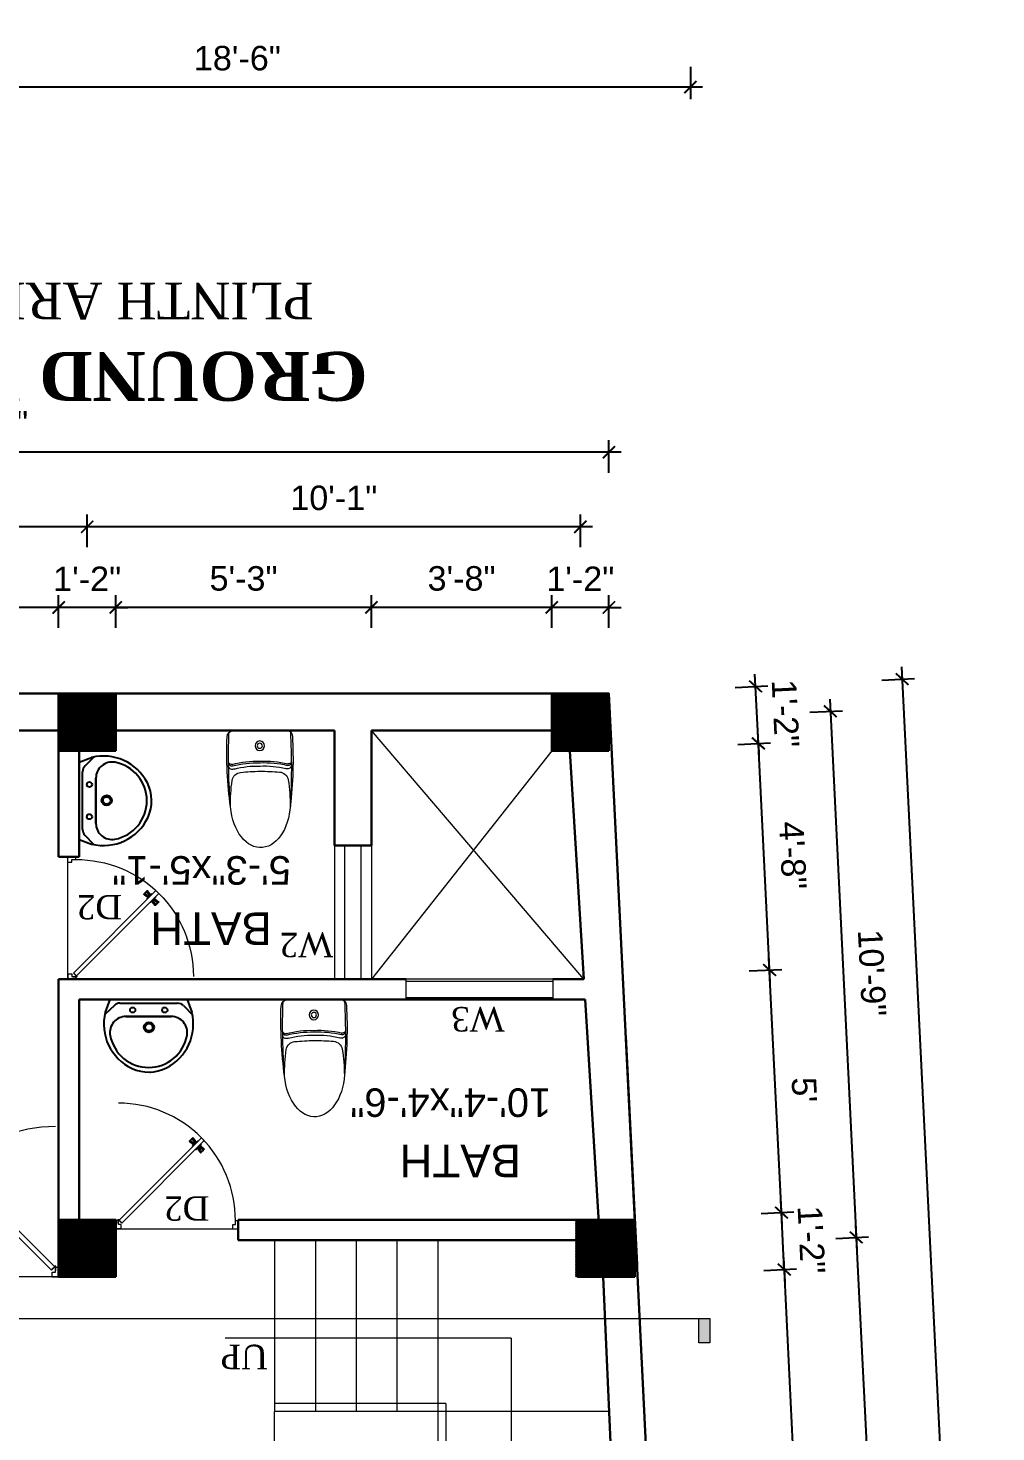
# Model space of a CAD drawing. Header units: inches. Extents: x -4737 to 13205, y 2479 to 13285.
# Drawn here: x -3615.4 to -3378.1, y 10838.5 to 11182.7 of the extents above; entities that cross this region are included whole.
import ezdxf
from ezdxf.enums import TextEntityAlignment as Align

# ---------------------------------------------------------------- set-up
doc = ezdxf.new("R2010")
doc.units = ezdxf.units.IN
doc.header["$MEASUREMENT"] = 0
doc.linetypes.add('HIDDEN2', pattern=[0.1875, 0.125, -0.0625])
for name, color, linetype, lineweight in [('A-FURN', 9, 'Continuous', 5), ('Door', 205, 'Continuous', 13), ('hatch-.09', 8, 'Continuous', 9), ('Label', 7, 'Continuous', 13), ('ns_DIMS', 1, 'Continuous', 0), ('ns_DIMS @ 1', 1, 'Continuous', 0), ('ns_TEXT', 7, 'Continuous', 13), ('PUERTAS', 7, 'Continuous', 9), ('stair', 201, 'Continuous', 13), ('Text', 7, 'Continuous', 13), ('WALL', 12, 'Continuous', 30), ('wall2', 1, 'Continuous', 15), ('windoow', 4, 'Continuous', 5)]:
    doc.layers.add(name, color=color, linetype=linetype, lineweight=lineweight)
doc.layers.add('furniture', color=253, linetype='Continuous')
doc.styles.add('arial 1000', font='arial.ttf')
doc.styles.add('dim', font='arial.ttf', dxfattribs={"height": 7})
doc.styles.get("Standard").update_dxf_attribs({"font": 'arial.ttf'})
doc.styles.add('Tahoma', font='tahoma.ttf')
doc.dimstyles.new("1-8'", dxfattribs={"dimtxt": 6, "dimasz": 3, "dimexe": 3, "dimexo": 6, "dimgap": 4, "dimtad": 1, "dimdec": 0, "dimzin": 0, "dimdsep": 46, "dimlunit": 4, "dimtxsty": 'arial 1000', "dimblk": 'ARCHTICK', "dimcen": 8, "dimdle": 3, "dimclrt": 7, "dimazin": 0, "dimtfac": 1, "dimtdec": 0, "dimtix": 1, "dimtmove": 2, "dimatfit": 3, "dimfxl": 5, "dimfxlon": 1, "dimarcsym": 0})

# ---------------------------------------------------------------- blocks, each defined once
blk = doc.blocks.new('2ft6in')
at = {"layer": 'PUERTAS', "color": 2}
for p, q in [((0.84, 2.1), (21.02, 22.28)), ((21.71, 21.6), (1.47, 1.37)), ((18.33, 21.76), (18.31, 21.77)), ((21.71, 21.6), (21.02, 22.28)), ((21.18, 18.9), (21.2, 18.89)), ((0, 2), (0, 0)), ((0.6, 2), (0, 2)), ((1.33, 0), (0, 0)), ((0.6, 1.26), (0.6, 2.04)), ((0.67, 1.26), (0.6, 1.26)), ((0.67, 1.26), (0.67, 2.01)), ((0.67, 1), (0.67, 1.26)), ((1.33, 1), (0.67, 1)), ((1.31, 1.53), (0.79, 2.06)), ((1.36, 1.58), (0.81, 2.12)), ((1.36, 1.58), (1.31, 1.53)), ((1.47, 1.37), (1.31, 1.53)), ((1.33, 0), (1.33, 1)), ((28.67, 0), (28.67, 1)), ((28.67, 1), (29.33, 1)), ((28.67, 0), (30, 0)), ((29.33, 1), (29.33, 2)), ((29.33, 2), (30, 2)), ((30, 0), (30, 2))]:
    blk.add_line(p, q, dxfattribs=at)
at = {"layer": 'PUERTAS', "color": 8}
for p, q in [((18.81, 20.78), (18.04, 21.4)), ((18.86, 20.83), (18.08, 21.46)), ((18.95, 20.92), (18.2, 21.58)), ((18.44, 21.9), (18.31, 21.77)), ((19.07, 21.03), (18.34, 21.72)), ((18.44, 21.9), (18.56, 22.02)), ((18.58, 22.01), (18.56, 22.02)), ((19.3, 21.26), (18.61, 22)), ((19.42, 21.38), (18.75, 22.14)), ((19.51, 21.48), (18.88, 22.26)), ((18.91, 20.27), (19.19, 20.69)), ((19.55, 21.53), (18.93, 22.3)), ((19.13, 20.8), (19.03, 20.9)), ((19.15, 20.82), (19.05, 20.92)), ((19.09, 20.44), (19.25, 20.76)), ((19.19, 20.87), (19.1, 20.96)), ((19.25, 20.93), (19.16, 21.02)), ((19.28, 20.63), (19.32, 20.83)), ((19.4, 21.08), (19.31, 21.17)), ((19.47, 21.15), (19.38, 21.24)), ((19.43, 20.78), (19.4, 20.9)), ((19.51, 21.19), (19.42, 21.28)), ((19.55, 20.91), (19.43, 20.94)), ((19.53, 21.21), (19.44, 21.3)), ((19.7, 21.06), (19.51, 21.01)), ((19.89, 21.24), (19.58, 21.08)), ((20.07, 21.42), (19.64, 21.15)), ((19.69, 19.49), (20.12, 19.76)), ((19.87, 19.67), (20.18, 19.83)), ((20.06, 19.85), (20.25, 19.9)), ((20.21, 20), (20.33, 19.97)), ((20.21, 19.38), (20.83, 18.61)), ((20.23, 19.7), (20.32, 19.61)), ((20.25, 19.72), (20.34, 19.63)), ((20.25, 19.43), (20.88, 18.65)), ((20.29, 19.76), (20.38, 19.67)), ((20.33, 20.13), (20.36, 20.01)), ((20.34, 19.53), (21, 18.77)), ((20.36, 19.83), (20.45, 19.74)), ((20.48, 20.28), (20.44, 20.08)), ((20.46, 19.64), (21.14, 18.91)), ((20.5, 19.98), (20.6, 19.89)), ((20.67, 20.47), (20.51, 20.15)), ((20.85, 20.64), (20.57, 20.22)), ((20.57, 20.04), (20.66, 19.95)), ((20.61, 20.09), (20.7, 19.99)), ((20.63, 20.11), (20.72, 20.01)), ((20.69, 19.87), (21.42, 19.19)), ((20.81, 19.99), (21.56, 19.33)), ((20.9, 20.08), (21.68, 19.45)), ((20.95, 20.13), (21.72, 19.51)), ((21.32, 19.01), (21.2, 18.89)), ((21.32, 19.01), (21.44, 19.14)), ((21.43, 19.15), (21.44, 19.14)), ((0, 0), (30, 0))]:
    blk.add_line(p, q, dxfattribs=at)
at = {"layer": 'PUERTAS', "color": 1}
for p, q in [((18.06, 21.44), (18.48, 21.86)), ((18.74, 20.79), (18.06, 21.34)), ((18.08, 21.51), (18.45, 21.88)), ((18.11, 21.49), (18.08, 21.51)), ((18.82, 22.25), (18.45, 21.88)), ((18.9, 22.28), (18.48, 21.86)), ((18.84, 22.23), (18.82, 22.25)), ((18.83, 20.8), (19.18, 21.15)), ((18.92, 20.89), (18.93, 20.88)), ((19.54, 21.59), (18.99, 22.27)), ((19.02, 20.88), (19.24, 21.1)), ((19.12, 20.8), (19.03, 20.89)), ((19.1, 20.7), (19.11, 20.69)), ((19.11, 20.79), (19.33, 21.01)), ((19.54, 21.5), (19.18, 21.15)), ((19.45, 21.31), (19.24, 21.1)), ((19.55, 21.22), (19.33, 21.01)), ((19.45, 21.41), (19.45, 21.41)), ((19.54, 21.22), (19.45, 21.31)), ((19.64, 21.23), (19.64, 21.23)), ((19.74, 21.24), (19.73, 21.23)), ((20.12, 21.49), (19.74, 21.24)), ((20.22, 21.48), (20.22, 21.49)), ((20.91, 20.7), (20.66, 20.31)), ((20.91, 20.8), (20.91, 20.79)), ((18.84, 20.21), (19.1, 20.6)), ((18.85, 20.11), (18.84, 20.12)), ((19.1, 20.6), (19.1, 20.6)), ((19.53, 19.43), (19.54, 19.42)), ((19.64, 19.42), (20.02, 19.67)), ((20.02, 19.67), (20.03, 19.68)), ((20.12, 19.68), (20.12, 19.68)), ((20.21, 19.69), (20.43, 19.9)), ((20.22, 19.41), (20.57, 19.76)), ((20.22, 19.69), (20.31, 19.6)), ((20.22, 19.32), (20.76, 18.64)), ((20.31, 19.6), (20.52, 19.81)), ((20.31, 19.5), (20.31, 19.5)), ((20.65, 20.12), (20.43, 19.9)), ((20.74, 20.03), (20.52, 19.81)), ((20.93, 20.11), (20.57, 19.76)), ((20.64, 20.11), (20.73, 20.02)), ((20.66, 20.31), (20.65, 20.31)), ((20.65, 20.21), (20.65, 20.22)), ((20.84, 20.02), (20.83, 20.03)), ((20.86, 18.63), (21.28, 19.05)), ((20.91, 18.68), (20.94, 18.66)), ((20.94, 18.66), (21.31, 19.03)), ((21.02, 20.12), (21.7, 19.57)), ((21.7, 19.47), (21.28, 19.05)), ((21.67, 19.4), (21.31, 19.03)), ((21.65, 19.42), (21.67, 19.4))]:
    blk.add_line(p, q, dxfattribs=at)
at = {"layer": 'PUERTAS', "color": 2}
for radius in [0.129, 0.0627]:
    blk.add_circle((0.68, 2.14), radius, dxfattribs=at)
at = {"layer": 'PUERTAS', "color": 8}
blk.add_arc((0.68, 2.14), 28.65, 359.7285, 90.0333, dxfattribs=at)
at = {"layer": 'PUERTAS', "color": 1}
for centre, start, end in [((18.78, 20.84), 231.0764, 315), ((18.94, 22.23), 38.9236, 135), ((18.97, 20.93), 225, 315), ((19.16, 20.74), 135, 219.7428), ((19.06, 20.65), 315, 39.7428), ((19.4, 21.36), 315, 45), ((19.49, 21.55), 315, 38.9236), ((19.6, 21.18), 50.2572, 135), ((19.68, 21.28), 230.2572, 315), ((20.17, 21.44), 45, 135), ((20.87, 20.75), 315, 45), ((18.89, 20.16), 135, 225), ((19.59, 19.47), 225, 315), ((20.07, 19.63), 50.2572, 135), ((20.16, 19.73), 230.2572, 315), ((20.27, 19.36), 135, 218.9236), ((20.35, 19.55), 135, 225), ((20.7, 20.26), 135, 219.7428), ((20.6, 20.17), 315, 39.7428), ((20.78, 19.98), 45, 135), ((20.82, 18.68), 218.9236, 315), ((20.98, 20.07), 51.0764, 135), ((21.65, 19.52), 315, 51.0764)]:
    blk.add_arc(centre, 0.0667, start, end, dxfattribs=at)
blk = doc.blocks.new('*U33')
at = {"color": 3, "xscale": -1}
blk.add_blockref('2ft6in', (42, 0), dxfattribs=at)
blk = doc.blocks.new('3ft')
at = {"layer": 'PUERTAS', "color": 2}
for p, q in [((1.01, 2.52), (25.23, 26.74)), ((26.05, 25.92), (1.77, 1.64)), ((21.99, 26.11), (21.98, 26.13)), ((26.05, 25.92), (25.23, 26.74)), ((25.42, 22.68), (25.43, 22.67)), ((0, 2.4), (0, 0)), ((0.72, 2.4), (0, 2.4)), ((1.6, 0), (0, 0)), ((0.72, 1.52), (0.72, 2.44)), ((0.8, 1.52), (0.72, 1.52)), ((0.8, 1.52), (0.8, 2.41)), ((0.8, 1.2), (0.8, 1.52)), ((1.6, 1.2), (0.8, 1.2)), ((1.57, 1.84), (0.94, 2.47)), ((1.63, 1.89), (0.97, 2.55)), ((1.63, 1.89), (1.57, 1.84)), ((1.77, 1.64), (1.57, 1.84)), ((1.6, 0), (1.6, 1.2)), ((34.4, 0), (34.4, 1.2)), ((34.4, 1.2), (35.2, 1.2)), ((34.4, 0), (36, 0)), ((35.2, 1.2), (35.2, 2.4)), ((35.2, 2.4), (36, 2.4)), ((36, 0), (36, 2.4))]:
    blk.add_line(p, q, dxfattribs=at)
at = {"layer": 'PUERTAS', "color": 8}
for p, q in [((22.57, 24.94), (21.65, 25.68)), ((22.63, 24.99), (21.69, 25.75)), ((22.74, 25.1), (21.84, 25.9)), ((22.13, 26.28), (21.98, 26.13)), ((22.88, 25.24), (22.01, 26.06)), ((22.13, 26.28), (22.27, 26.42)), ((22.29, 26.41), (22.27, 26.42)), ((23.16, 25.52), (22.34, 26.39)), ((23.3, 25.66), (22.5, 26.56)), ((23.41, 25.77), (22.65, 26.71)), ((22.69, 24.32), (23.02, 24.83)), ((23.46, 25.83), (22.72, 26.75)), ((22.95, 24.96), (22.84, 25.07)), ((22.98, 24.99), (22.86, 25.1)), ((23.03, 25.04), (22.91, 25.15)), ((22.91, 24.53), (23.1, 24.91)), ((23.11, 25.12), (22.99, 25.23)), ((23.13, 24.76), (23.18, 24.99)), ((23.28, 25.3), (23.17, 25.41)), ((23.36, 25.37), (23.25, 25.49)), ((23.31, 24.94), (23.28, 25.08)), ((23.41, 25.43), (23.3, 25.54)), ((23.46, 25.09), (23.32, 25.13)), ((23.44, 25.45), (23.33, 25.56)), ((23.64, 25.27), (23.41, 25.22)), ((23.87, 25.49), (23.49, 25.3)), ((24.08, 25.71), (23.57, 25.38)), ((24.4, 24.15), (24.43, 24.01)), ((24.58, 24.33), (24.52, 24.1)), ((24.8, 24.56), (24.61, 24.18)), ((25.02, 24.77), (24.68, 24.26)), ((24.73, 24.1), (24.85, 23.99)), ((24.76, 24.13), (24.87, 24.02)), ((25.08, 24.1), (26.02, 23.34)), ((25.14, 24.15), (26.06, 23.41)), ((23.63, 23.38), (24.14, 23.72)), ((23.84, 23.6), (24.22, 23.79)), ((24.07, 23.82), (24.3, 23.88)), ((24.25, 24), (24.39, 23.97)), ((24.25, 23.26), (24.99, 22.34)), ((24.27, 23.64), (24.38, 23.53)), ((24.3, 23.67), (24.41, 23.56)), ((24.3, 23.32), (25.06, 22.38)), ((24.35, 23.72), (24.46, 23.61)), ((24.41, 23.43), (25.2, 22.53)), ((24.43, 23.8), (24.54, 23.69)), ((24.55, 23.57), (25.37, 22.7)), ((24.6, 23.97), (24.72, 23.86)), ((24.68, 24.05), (24.79, 23.94)), ((24.83, 23.85), (25.7, 23.03)), ((24.97, 23.99), (25.87, 23.2)), ((25.58, 22.82), (25.43, 22.67)), ((25.58, 22.82), (25.73, 22.97)), ((25.72, 22.98), (25.73, 22.97)), ((0, 0), (36, 0))]:
    blk.add_line(p, q, dxfattribs=at)
at = {"layer": 'PUERTAS', "color": 1}
for p, q in [((21.67, 25.73), (22.17, 26.23)), ((22.49, 24.95), (21.67, 25.61)), ((21.7, 25.82), (22.14, 26.26)), ((21.73, 25.79), (21.7, 25.82)), ((22.58, 26.7), (22.14, 26.26)), ((22.67, 26.73), (22.17, 26.23)), ((22.61, 26.67), (22.58, 26.7)), ((22.6, 24.96), (23.02, 25.38)), ((22.61, 24.25), (22.92, 24.72)), ((22.62, 24.13), (22.61, 24.14)), ((22.7, 25.07), (22.71, 25.06)), ((23.45, 25.91), (22.79, 26.73)), ((22.82, 25.06), (23.08, 25.32)), ((22.94, 24.95), (22.83, 25.07)), ((22.92, 24.72), (22.92, 24.72)), ((22.93, 24.94), (23.19, 25.21)), ((22.93, 24.84), (22.93, 24.83)), ((23.44, 25.81), (23.02, 25.38)), ((23.34, 25.58), (23.08, 25.32)), ((23.46, 25.47), (23.19, 25.21)), ((23.33, 25.7), (23.34, 25.69)), ((23.45, 25.46), (23.33, 25.57)), ((23.57, 25.47), (23.57, 25.47)), ((24.15, 25.79), (23.68, 25.48)), ((23.68, 25.48), (23.68, 25.48)), ((24.27, 25.78), (24.26, 25.79)), ((24.78, 24.15), (24.51, 23.89)), ((25.11, 24.14), (24.69, 23.71)), ((24.77, 24.14), (24.88, 24.03)), ((24.79, 24.38), (24.78, 24.37)), ((24.78, 24.26), (24.78, 24.26)), ((25.1, 24.84), (24.79, 24.38)), ((25.09, 24.96), (25.1, 24.95)), ((25.22, 24.14), (26.03, 23.48)), ((23.44, 23.31), (23.45, 23.3)), ((23.56, 23.3), (24.03, 23.61)), ((24.03, 23.61), (24.03, 23.62)), ((24.14, 23.62), (24.14, 23.62)), ((24.25, 23.62), (24.51, 23.89)), ((24.26, 23.29), (24.69, 23.71)), ((24.26, 23.63), (24.37, 23.52)), ((24.26, 23.18), (24.92, 22.37)), ((24.37, 23.52), (24.63, 23.77)), ((24.37, 23.4), (24.37, 23.4)), ((24.89, 24.03), (24.63, 23.77)), ((25, 24.03), (25, 24.03)), ((25.04, 22.36), (25.54, 22.86)), ((25.1, 22.42), (25.13, 22.39)), ((25.13, 22.39), (25.57, 22.83)), ((26.04, 23.37), (25.54, 22.86)), ((26.01, 23.27), (25.57, 22.83)), ((25.98, 23.3), (26.01, 23.27))]:
    blk.add_line(p, q, dxfattribs=at)
at = {"layer": 'PUERTAS', "color": 2}
for radius in [0.155, 0.0752]:
    blk.add_circle((0.82, 2.56), radius, dxfattribs=at)
at = {"layer": 'PUERTAS', "color": 8}
blk.add_arc((0.82, 2.56), 34.38, 359.7285, 90.0333, dxfattribs=at)
at = {"layer": 'PUERTAS', "color": 1}
for centre, start, end in [((22.54, 25.01), 231.0764, 315), ((22.67, 24.2), 135, 225), ((22.73, 26.68), 38.9236, 135), ((22.77, 25.12), 225, 315), ((22.99, 24.89), 135, 219.7428), ((22.87, 24.78), 315, 39.7428), ((23.28, 25.63), 315, 45), ((23.39, 25.86), 315, 38.9236), ((23.51, 25.41), 50.2572, 135), ((23.62, 25.53), 230.2572, 315), ((24.2, 25.73), 45, 135), ((24.84, 24.31), 135, 219.7428), ((24.72, 24.21), 315, 39.7428), ((25.04, 24.89), 315, 45), ((25.17, 24.08), 51.0764, 135), ((23.51, 23.36), 225, 315), ((24.09, 23.56), 50.2572, 135), ((24.2, 23.68), 230.2572, 315), ((24.32, 23.23), 135, 218.9236), ((24.42, 23.46), 135, 225), ((24.94, 23.98), 45, 135), ((24.98, 22.42), 218.9236, 315), ((25.98, 23.42), 315, 51.0764)]:
    blk.add_arc(centre, 0.08, start, end, dxfattribs=at)
blk = doc.blocks.new('*U36')
at = {"color": 3}
blk.add_blockref('3ft', (0, 0), dxfattribs=at)
blk = doc.blocks.new('A$C2BC6131C')
at = {"layer": 'A-FURN', "color": 8}
for p in [(0, 163.5), (0, -163.5)]:
    blk.add_line(p, (0, 0), dxfattribs=at)
for radius in [29.6, 16.1]:
    blk.add_circle((95.9, 0), radius, dxfattribs=at)
for centre, radius, start, end in [((40, 163.5), 40, 92.59988, 180), ((197, -4116.4), 4311.6, 86.30057, 92.47118), ((155.1, -2371.3), 2577.4, 82.86641, 92.59988), ((201.9, 176.4), 18.8, 342.35932, 95.93155), ((192.7, 178.4), 18.2, 343.38126, 66.47238), ((217.8, 172), 24.1, 332.20328, 71.94045), ((468.5, -913.5), 1099.7, 89.65189, 98.29697), ((793.4, 23.7), 602, 165.61847, 182.25332), ((793.4, 23.7), 592, 165.61847, 182.25332), ((773.9, 23.7), 552, 165.61847, 182.45753), ((1633.1, -8.2), 1378.2, 174.60795, 179.65911), ((320.7, 115.7), 60, 100.47011, 174.60795), ((1633.1, 8.2), 1378.2, 180.34089, 185.39205), ((793.4, -23.7), 602, 177.74668, 194.38153), ((793.4, -23.7), 592, 177.74668, 194.38153), ((773.9, -23.7), 552, 177.54247, 194.38153), ((40, -163.5), 40, 180, 267.40012), ((201.9, -176.4), 18.8, 264.06845, 17.64068), ((192.7, -178.4), 18.2, 293.52762, 16.61874), ((217.8, -172), 24.1, 288.05955, 27.79672), ((320.7, -115.7), 60, 185.39205, 259.52989), ((468.5, 913.5), 1099.7, 261.70303, 270.34811), ((197, 4116.4), 4311.6, 267.52882, 273.69943), ((155.1, 2371.3), 2577.4, 267.40012, 277.13359)]:
    blk.add_arc(centre, radius, start, end, dxfattribs=at)
blk.add_ellipse((440.7, 0), major_axis=(-289.3, 0), ratio=0.648116, start_param=1.570796, end_param=4.592942, dxfattribs=at)
blk = doc.blocks.new('A$C2C8E2855')
at = {"color": 3}
for p, q in [((76.7, -153.7), (18.7, -208.2)), ((49.5, -117.7), (20, -196.2)), ((530.2, -117.7), (49.5, -117.7)), ((52.4, -117.7), (529.2, -117.7)), ((110.9, -140.2), (470.9, -140.2)), ((506.5, -155.1), (563.4, -212.8)), ((530.2, -117.7), (559.7, -196.2)), ((149.1, -222.9), (431, -222.9)), ((431, -222.9), (149.1, -222.9))]:
    blk.add_line(p, q, dxfattribs=at)
for centre, radius in [((190.8, -182.7), 16.3), ((390.8, -182.7), 16.3), ((292.2, -290.1), 31.6), ((292.2, -290.1), 23)]:
    blk.add_circle(centre, radius, dxfattribs=at)
for centre, radius, start, end in [((110.9, -190.2), 50, 90, 133.18096), ((470.9, -190.2), 50, 44.56072, 90), ((318.3, -269.6), 307.1, 166.17513, 244.72963), ((149.1, -322.9), 100, 90, 190.56023), ((261.4, -269.6), 307.1, 297.06391, 13.82487), ((431, -322.9), 100, 349.43977, 90), ((290.1, -296.6), 243.4, 190.56023, 349.43977), ((289.7, -319.1), 250.2, 245.80711, 296.46282), ((318.3, -269.6), 307.1, 266.58899, 266.59358)]:
    blk.add_arc(centre, radius, start, end, dxfattribs=at)
at = {"color": 3, "width": 0.8, "flags": 9}
for tag in ['XSIZE', 'YSIZE']:
    blk.add_attdef(tag, (289.9, -117.7), '', height=0.5, dxfattribs=at)
blk = doc.blocks.new('*U32')
at = {"color": 3}
blk.add_blockref('2ft6in', (0, 0), dxfattribs=at)
blk = doc.blocks.new('_ArchTick')
at = {"color": 0, "const_width": 0.15}
blk.add_lwpolyline([(-0.5, -0.5), (0.5, 0.5)], dxfattribs=at)
blk = doc.blocks.new('*D1126')
at = {"layer": 'Defpoints', "color": 0, "transparency": 16777216}
for p in [(-3487.02, 11040.63), (-3487.02, 11019.49), (-3473.02, 11019.49)]:
    blk.add_point(p, dxfattribs=at)
at = {"layer": 'ns_DIMS', "color": 0, "lineweight": -2, "transparency": 16777216}
for p, q in [((-3487.02, 11035.63), (-3487.02, 11043.63)), ((-3473.02, 11035.63), (-3473.02, 11043.63)), ((-3487.02, 11040.63), (-3490.02, 11040.63)), ((-3473.02, 11040.63), (-3487.02, 11040.63)), ((-3473.02, 11040.63), (-3470.02, 11040.63))]:
    blk.add_line(p, q, dxfattribs=at)
at = {"layer": 'ns_DIMS', "color": 0, "lineweight": -2, "transparency": 16777216, "xscale": 3, "yscale": 3, "zscale": 3}
blk.add_blockref('_ArchTick', (-3487.02, 11040.63), dxfattribs=at)
at = {"layer": 'ns_DIMS', "color": 0, "lineweight": -2, "transparency": 16777216, "xscale": 3, "yscale": 3, "zscale": 3, "rotation": 180}
blk.add_blockref('_ArchTick', (-3473.02, 11040.63), dxfattribs=at)
at = {"layer": 'ns_DIMS', "color": 7, "transparency": 16777216, "insert": (-3480.02, 11047.64), "char_height": 6, "attachment_point": 5, "style": 'arial 1000'}
blk.add_mtext('1\'-2"', dxfattribs=at)
blk = doc.blocks.new('*D1127')
at = {"layer": 'Defpoints', "color": 0, "transparency": 16777216}
for p in [(-3531.26, 11040.63), (-3531.26, 11019.49), (-3487.02, 11019.49)]:
    blk.add_point(p, dxfattribs=at)
at = {"layer": 'ns_DIMS', "color": 0, "lineweight": -2, "transparency": 16777216}
for p, q in [((-3531.26, 11035.63), (-3531.26, 11043.63)), ((-3487.02, 11035.63), (-3487.02, 11043.63)), ((-3484.02, 11040.63), (-3534.26, 11040.63))]:
    blk.add_line(p, q, dxfattribs=at)
at = {"layer": 'ns_DIMS', "color": 0, "lineweight": -2, "transparency": 16777216, "xscale": 3, "yscale": 3, "zscale": 3, "rotation": 180}
blk.add_blockref('_ArchTick', (-3531.26, 11040.63), dxfattribs=at)
at = {"layer": 'ns_DIMS', "color": 0, "lineweight": -2, "transparency": 16777216, "xscale": 3, "yscale": 3, "zscale": 3}
blk.add_blockref('_ArchTick', (-3487.02, 11040.63), dxfattribs=at)
at = {"layer": 'ns_DIMS', "color": 7, "transparency": 16777216, "insert": (-3509.14, 11047.7), "char_height": 6, "attachment_point": 5, "style": 'arial 1000'}
blk.add_mtext('3\'-8"', dxfattribs=at)
blk = doc.blocks.new('*D1128')
at = {"layer": 'Defpoints', "color": 0, "transparency": 16777216}
for p in [(-3593.93, 11040.63), (-3593.93, 11019.49), (-3531.26, 11019.49)]:
    blk.add_point(p, dxfattribs=at)
at = {"layer": 'ns_DIMS', "color": 0, "lineweight": -2, "transparency": 16777216}
for p, q in [((-3593.93, 11035.63), (-3593.93, 11043.63)), ((-3531.26, 11035.63), (-3531.26, 11043.63)), ((-3528.26, 11040.63), (-3596.93, 11040.63))]:
    blk.add_line(p, q, dxfattribs=at)
at = {"layer": 'ns_DIMS', "color": 0, "lineweight": -2, "transparency": 16777216, "xscale": 3, "yscale": 3, "zscale": 3, "rotation": 180}
blk.add_blockref('_ArchTick', (-3593.93, 11040.63), dxfattribs=at)
at = {"layer": 'ns_DIMS', "color": 0, "lineweight": -2, "transparency": 16777216, "xscale": 3, "yscale": 3, "zscale": 3}
blk.add_blockref('_ArchTick', (-3531.26, 11040.63), dxfattribs=at)
at = {"layer": 'ns_DIMS', "color": 7, "transparency": 16777216, "insert": (-3562.59, 11047.7), "char_height": 6, "attachment_point": 5, "style": 'arial 1000'}
blk.add_mtext('5\'-3"', dxfattribs=at)
blk = doc.blocks.new('*D1036')
at = {"layer": 'Defpoints', "color": 0, "transparency": 16777216}
for p in [(-3607.93, 11040.63), (-3607.93, 11019.49), (-3593.93, 11019.49)]:
    blk.add_point(p, dxfattribs=at)
at = {"layer": 'ns_DIMS', "color": 0, "lineweight": -2, "transparency": 16777216}
for p, q in [((-3607.93, 11035.63), (-3607.93, 11043.63)), ((-3593.93, 11035.63), (-3593.93, 11043.63)), ((-3607.93, 11040.63), (-3610.93, 11040.63)), ((-3593.93, 11040.63), (-3607.93, 11040.63)), ((-3593.93, 11040.63), (-3590.93, 11040.63))]:
    blk.add_line(p, q, dxfattribs=at)
at = {"layer": 'ns_DIMS', "color": 0, "lineweight": -2, "transparency": 16777216, "xscale": 3, "yscale": 3, "zscale": 3}
blk.add_blockref('_ArchTick', (-3607.93, 11040.63), dxfattribs=at)
at = {"layer": 'ns_DIMS', "color": 0, "lineweight": -2, "transparency": 16777216, "xscale": 3, "yscale": 3, "zscale": 3, "rotation": 180}
blk.add_blockref('_ArchTick', (-3593.93, 11040.63), dxfattribs=at)
at = {"layer": 'ns_DIMS', "color": 7, "transparency": 16777216, "insert": (-3600.93, 11047.64), "char_height": 6, "attachment_point": 5, "style": 'arial 1000'}
blk.add_mtext('1\'-2"', dxfattribs=at)
blk = doc.blocks.new('*D1129')
at = {"layer": 'Defpoints', "color": 0, "transparency": 16777216}
for p in [(-3769.78, 11040.63), (-3769.78, 11019.49), (-3607.93, 11019.49)]:
    blk.add_point(p, dxfattribs=at)
at = {"layer": 'ns_DIMS', "color": 0, "lineweight": -2, "transparency": 16777216}
for p, q in [((-3769.78, 11035.63), (-3769.78, 11043.63)), ((-3607.93, 11035.63), (-3607.93, 11043.63)), ((-3604.93, 11040.63), (-3772.78, 11040.63))]:
    blk.add_line(p, q, dxfattribs=at)
at = {"layer": 'ns_DIMS', "color": 0, "lineweight": -2, "transparency": 16777216, "xscale": 3, "yscale": 3, "zscale": 3, "rotation": 180}
blk.add_blockref('_ArchTick', (-3769.78, 11040.63), dxfattribs=at)
at = {"layer": 'ns_DIMS', "color": 0, "lineweight": -2, "transparency": 16777216, "xscale": 3, "yscale": 3, "zscale": 3}
blk.add_blockref('_ArchTick', (-3607.93, 11040.63), dxfattribs=at)
at = {"layer": 'ns_DIMS', "color": 7, "transparency": 16777216, "insert": (-3688.85, 11047.7), "char_height": 6, "attachment_point": 5, "style": 'arial 1000'}
blk.add_mtext('13\'-6"', dxfattribs=at)
blk = doc.blocks.new('*D1131')
at = {"layer": 'Defpoints', "color": 0, "transparency": 16777216}
for p in [(-3600.93, 11060.39), (-3600.93, 11019.49), (-3480.02, 11019.49)]:
    blk.add_point(p, dxfattribs=at)
at = {"layer": 'ns_DIMS', "color": 0, "lineweight": -2, "transparency": 16777216}
for p, q in [((-3600.93, 11055.39), (-3600.93, 11063.39)), ((-3480.02, 11055.39), (-3480.02, 11063.39)), ((-3477.02, 11060.39), (-3603.93, 11060.39))]:
    blk.add_line(p, q, dxfattribs=at)
at = {"layer": 'ns_DIMS', "color": 0, "lineweight": -2, "transparency": 16777216, "xscale": 3, "yscale": 3, "zscale": 3, "rotation": 180}
blk.add_blockref('_ArchTick', (-3600.93, 11060.39), dxfattribs=at)
at = {"layer": 'ns_DIMS', "color": 0, "lineweight": -2, "transparency": 16777216, "xscale": 3, "yscale": 3, "zscale": 3}
blk.add_blockref('_ArchTick', (-3480.02, 11060.39), dxfattribs=at)
at = {"layer": 'ns_DIMS', "color": 7, "transparency": 16777216, "insert": (-3540.47, 11067.45), "char_height": 6, "attachment_point": 5, "style": 'arial 1000'}
blk.add_mtext('10\'-1"', dxfattribs=at)
blk = doc.blocks.new('*D1132')
at = {"layer": 'Defpoints', "color": 0, "transparency": 16777216}
for p in [(-3778.47, 11060.39), (-3778.47, 11019.49), (-3600.93, 11019.49)]:
    blk.add_point(p, dxfattribs=at)
at = {"layer": 'ns_DIMS', "color": 0, "lineweight": -2, "transparency": 16777216}
for p, q in [((-3778.47, 11055.39), (-3778.47, 11063.39)), ((-3600.93, 11055.39), (-3600.93, 11063.39)), ((-3597.93, 11060.39), (-3781.47, 11060.39))]:
    blk.add_line(p, q, dxfattribs=at)
at = {"layer": 'ns_DIMS', "color": 0, "lineweight": -2, "transparency": 16777216, "xscale": 3, "yscale": 3, "zscale": 3, "rotation": 180}
blk.add_blockref('_ArchTick', (-3778.47, 11060.39), dxfattribs=at)
at = {"layer": 'ns_DIMS', "color": 0, "lineweight": -2, "transparency": 16777216, "xscale": 3, "yscale": 3, "zscale": 3}
blk.add_blockref('_ArchTick', (-3600.93, 11060.39), dxfattribs=at)
at = {"layer": 'ns_DIMS', "color": 7, "transparency": 16777216, "insert": (-3689.7, 11067.45), "char_height": 6, "attachment_point": 5, "style": 'arial 1000'}
blk.add_mtext('14\'-10"', dxfattribs=at)
blk = doc.blocks.new('*D1037')
at = {"layer": 'Defpoints', "color": 0, "transparency": 16777216}
for p in [(-3783.78, 11078.65), (-3783.78, 11019.49), (-3473.02, 11019.49)]:
    blk.add_point(p, dxfattribs=at)
at = {"layer": 'ns_DIMS', "color": 0, "lineweight": -2, "transparency": 16777216}
for p, q in [((-3470.02, 11078.65), (-3786.78, 11078.65)), ((-3783.78, 11073.65), (-3783.78, 11081.65)), ((-3473.02, 11073.65), (-3473.02, 11081.65))]:
    blk.add_line(p, q, dxfattribs=at)
at = {"layer": 'ns_DIMS', "color": 0, "lineweight": -2, "transparency": 16777216, "xscale": 3, "yscale": 3, "zscale": 3, "rotation": 180}
blk.add_blockref('_ArchTick', (-3783.78, 11078.65), dxfattribs=at)
at = {"layer": 'ns_DIMS', "color": 0, "lineweight": -2, "transparency": 16777216, "xscale": 3, "yscale": 3, "zscale": 3}
blk.add_blockref('_ArchTick', (-3473.02, 11078.65), dxfattribs=at)
at = {"layer": 'ns_DIMS', "color": 7, "transparency": 16777216, "insert": (-3628.4, 11085.71), "char_height": 6, "attachment_point": 5, "style": 'arial 1000'}
blk.add_mtext('25\'-11"', dxfattribs=at)
blk = doc.blocks.new('*D1043')
at = {"layer": 'Defpoints', "color": 0, "transparency": 16777216}
for p in [(-3453.04, 11225.33), (-3675.18, 11222.19), (-3675.18, 11168.19)]:
    blk.add_point(p, dxfattribs=at)
at = {"layer": 'ns_DIMS', "color": 0, "lineweight": -2, "transparency": 16777216}
for p, q in [((-3675.18, 11173.19), (-3675.18, 11165.19)), ((-3453.04, 11173.19), (-3453.04, 11165.19)), ((-3450.04, 11168.19), (-3678.18, 11168.19))]:
    blk.add_line(p, q, dxfattribs=at)
at = {"layer": 'ns_DIMS', "color": 0, "lineweight": -2, "transparency": 16777216, "xscale": 3, "yscale": 3, "zscale": 3, "rotation": 180}
blk.add_blockref('_ArchTick', (-3675.18, 11168.19), dxfattribs=at)
at = {"layer": 'ns_DIMS', "color": 0, "lineweight": -2, "transparency": 16777216, "xscale": 3, "yscale": 3, "zscale": 3}
blk.add_blockref('_ArchTick', (-3453.04, 11168.19), dxfattribs=at)
at = {"layer": 'ns_DIMS', "color": 7, "transparency": 16777216, "insert": (-3564.11, 11175.25), "char_height": 6, "attachment_point": 5, "style": 'arial 1000'}
blk.add_mtext('18\'-6"', dxfattribs=at)
blk = doc.blocks.new('*U53')
h = blk.add_hatch(color=256)
edge = h.paths.add_edge_path()
edge.add_line((-0.3125, 0), (-0.4419, 0))
edge.add_line((-0.4419, 0), (0, 0.4419))
edge.add_line((0, 0.4419), (0.4419, 0))
edge.add_line((0.4419, 0), (0.3125, 0))
edge.add_arc((0, 0), 0.3125, 360, 540)
blk.add_hatch(color=256).paths.add_polyline_path([(-7.7473, 0.125), (-7.6914, 0.125), (-7.6914, 0), (-7.7473, 0)])
at = {"linetype": 'HIDDEN2', "ltscale": 100}
blk.add_line((-0.3125, 0), (-7.7473, 0), dxfattribs=at)
blk.add_line((-0.3125, 0), (0.3125, 0))
blk.add_lwpolyline([(-0.3125, 0), (-0.4419, 0), (0, 0.4419), (0.4419, 0), (0.3125, 0, 1)], format="xyb", close=True)
blk.add_lwpolyline([(-7.7473, 0.125), (-7.6914, 0.125), (-7.6914, 0), (-7.7473, 0)], close=True)
blk.add_circle((0, 0), 0.3125)
at = {"style": 'Tahoma', "flags": 8}
blk.add_attdef('VIEWNUMBER', text='', height=0.125, dxfattribs=at).set_placement((0, 0), align=Align.BOTTOM_CENTER)
blk.add_attdef('SHEETNUMBER', text='', height=0.125, dxfattribs=at).set_placement((0, -0.0625), align=Align.TOP_CENTER)
blk = doc.blocks.new('*D1157')
at = {"layer": 'Defpoints', "color": 0, "transparency": 16777216}
for p in [(-3466.66, 10876.49), (-3430.02, 10878.3), (-3460.26, 10760.49)]:
    blk.add_point(p, dxfattribs=at)
at = {"layer": 'ns_DIMS', "color": 0, "lineweight": -2, "transparency": 16777216}
for p, q in [((-3424.15, 10759.27), (-3430.17, 10881.29)), ((-3435.01, 10878.05), (-3427.02, 10878.45)), ((-3429.3, 10762.02), (-3421.31, 10762.41))]:
    blk.add_line(p, q, dxfattribs=at)
at = {"layer": 'ns_DIMS', "color": 0, "lineweight": -2, "transparency": 16777216, "xscale": 3, "yscale": 3, "zscale": 3}
for p, rotation in [((-3430.02, 10878.3), 92.82029601864667), ((-3424.3, 10762.26), 272.8202960186467)]:
    blk.add_blockref('_ArchTick', p, dxfattribs=dict(at, rotation=rotation))
at = {"layer": 'ns_DIMS', "color": 7, "transparency": 16777216, "insert": (-3420.11, 10820.63), "char_height": 6, "attachment_point": 5, "rotation": 272.8203, "style": 'arial 1000'}
blk.add_mtext('9\'-8"', dxfattribs=at)
blk = doc.blocks.new('*D1158')
at = {"layer": 'Defpoints', "color": 0, "transparency": 16777216}
for p in [(-3466.66, 10890.49), (-3430.71, 10892.26), (-3466.66, 10876.49)]:
    blk.add_point(p, dxfattribs=at)
at = {"layer": 'ns_DIMS', "color": 0, "lineweight": -2, "transparency": 16777216}
for p, q in [((-3430.71, 10892.26), (-3430.85, 10895.26)), ((-3435.7, 10892.02), (-3427.71, 10892.41)), ((-3430.02, 10878.3), (-3430.71, 10892.26)), ((-3435.01, 10878.05), (-3427.02, 10878.45)), ((-3430.02, 10878.3), (-3429.87, 10875.3))]:
    blk.add_line(p, q, dxfattribs=at)
at = {"layer": 'ns_DIMS', "color": 0, "lineweight": -2, "transparency": 16777216, "xscale": 3, "yscale": 3, "zscale": 3}
for p, rotation in [((-3430.71, 10892.26), 272.8202960186467), ((-3430.02, 10878.3), 92.82029601864667)]:
    blk.add_blockref('_ArchTick', p, dxfattribs=dict(at, rotation=rotation))
at = {"layer": 'ns_DIMS', "color": 7, "transparency": 16777216, "insert": (-3423.36, 10885.63), "char_height": 6, "attachment_point": 5, "rotation": 272.8203, "style": 'arial 1000'}
blk.add_mtext('1\'-2"', dxfattribs=at)
blk = doc.blocks.new('*D1159')
at = {"layer": 'Defpoints', "color": 0, "transparency": 16777216}
for p in [(-3433.64, 10951.74), (-3479.17, 10949.5), (-3466.66, 10890.49)]:
    blk.add_point(p, dxfattribs=at)
at = {"layer": 'ns_DIMS', "color": 0, "lineweight": -2, "transparency": 16777216}
for p, q in [((-3438.63, 10951.5), (-3430.64, 10951.89)), ((-3430.56, 10889.27), (-3433.78, 10954.74)), ((-3435.7, 10892.02), (-3427.71, 10892.41))]:
    blk.add_line(p, q, dxfattribs=at)
at = {"layer": 'ns_DIMS', "color": 0, "lineweight": -2, "transparency": 16777216, "xscale": 3, "yscale": 3, "zscale": 3}
for p, rotation in [((-3433.64, 10951.74), 92.82029601864667), ((-3430.71, 10892.26), 272.8202960186467)]:
    blk.add_blockref('_ArchTick', p, dxfattribs=dict(at, rotation=rotation))
at = {"layer": 'ns_DIMS', "color": 7, "transparency": 16777216, "insert": (-3425.13, 10922.35), "char_height": 6, "attachment_point": 5, "rotation": 272.8203, "style": 'arial 1000'}
blk.add_mtext("5'", dxfattribs=at)
blk = doc.blocks.new('*D1160')
at = {"layer": 'Defpoints', "color": 0, "transparency": 16777216}
for p in [(-3437.06, 11021.26), (-3473.02, 11019.49), (-3473.02, 11005.49)]:
    blk.add_point(p, dxfattribs=at)
at = {"layer": 'ns_DIMS', "color": 0, "lineweight": -2, "transparency": 16777216}
for p, q in [((-3437.06, 11021.26), (-3437.21, 11024.26)), ((-3442.06, 11021.02), (-3434.07, 11021.41)), ((-3436.37, 11007.3), (-3437.06, 11021.26)), ((-3441.37, 11007.05), (-3433.38, 11007.45)), ((-3436.37, 11007.3), (-3436.23, 11004.3))]:
    blk.add_line(p, q, dxfattribs=at)
at = {"layer": 'ns_DIMS', "color": 0, "lineweight": -2, "transparency": 16777216, "xscale": 3, "yscale": 3, "zscale": 3}
for p, rotation in [((-3437.06, 11021.26), 272.8202960186467), ((-3436.37, 11007.3), 92.82029601864667)]:
    blk.add_blockref('_ArchTick', p, dxfattribs=dict(at, rotation=rotation))
at = {"layer": 'ns_DIMS', "color": 7, "transparency": 16777216, "insert": (-3429.71, 11014.63), "char_height": 6, "attachment_point": 5, "rotation": 272.8203, "style": 'arial 1000'}
blk.add_mtext('1\'-2"', dxfattribs=at)
blk = doc.blocks.new('*D1161')
at = {"layer": 'Defpoints', "color": 0, "transparency": 16777216}
for p in [(-3436.37, 11007.26), (-3472.33, 11005.49), (-3479.17, 10949.5)]:
    blk.add_point(p, dxfattribs=at)
at = {"layer": 'ns_DIMS', "color": 0, "lineweight": -2, "transparency": 16777216}
for p, q in [((-3433.49, 10948.75), (-3436.52, 11010.26)), ((-3441.37, 11007.02), (-3433.38, 11007.41)), ((-3438.63, 10951.5), (-3430.64, 10951.89))]:
    blk.add_line(p, q, dxfattribs=at)
at = {"layer": 'ns_DIMS', "color": 0, "lineweight": -2, "transparency": 16777216, "xscale": 3, "yscale": 3, "zscale": 3}
for p, rotation in [((-3436.37, 11007.26), 92.82029601864667), ((-3433.64, 10951.74), 272.8202960186467)]:
    blk.add_blockref('_ArchTick', p, dxfattribs=dict(at, rotation=rotation))
at = {"layer": 'ns_DIMS', "color": 7, "transparency": 16777216, "insert": (-3427.95, 10979.85), "char_height": 6, "attachment_point": 5, "rotation": 272.8203, "style": 'arial 1000'}
blk.add_mtext('4\'-8"', dxfattribs=at)
blk = doc.blocks.new('*D1162')
at = {"layer": 'Defpoints', "color": 0, "transparency": 16777216}
for p in [(-3473.02, 11012.49), (-3412.38, 10886.17), (-3466.66, 10883.49)]:
    blk.add_point(p, dxfattribs=at)
at = {"layer": 'ns_DIMS', "color": 0, "lineweight": -2, "transparency": 16777216}
for p, q in [((-3418.89, 11018.16), (-3412.24, 10883.17)), ((-3423.73, 11014.92), (-3415.74, 11015.31)), ((-3417.38, 10885.92), (-3409.39, 10886.31))]:
    blk.add_line(p, q, dxfattribs=at)
at = {"layer": 'ns_DIMS', "color": 0, "lineweight": -2, "transparency": 16777216, "xscale": 3, "yscale": 3, "zscale": 3}
for p, rotation in [((-3418.74, 11015.17), 92.82029601863742), ((-3412.38, 10886.17), 272.8202960186374)]:
    blk.add_blockref('_ArchTick', p, dxfattribs=dict(at, rotation=rotation))
at = {"layer": 'ns_DIMS', "color": 7, "transparency": 16777216, "insert": (-3408.51, 10951.01), "char_height": 6, "attachment_point": 5, "rotation": 272.8203, "style": 'arial 1000'}
blk.add_mtext('10\'-9"', dxfattribs=at)
blk = doc.blocks.new('*D1163')
at = {"layer": 'Defpoints', "color": 0, "transparency": 16777216}
for p in [(-3473.02, 11019.49), (-3381.13, 10617.53), (-3453.04, 10613.98)]:
    blk.add_point(p, dxfattribs=at)
at = {"layer": 'ns_DIMS', "color": 0, "lineweight": -2, "transparency": 16777216}
for p, q in [((-3401.25, 11026.03), (-3380.98, 10614.53)), ((-3406.1, 11022.79), (-3398.11, 11023.18)), ((-3386.12, 10617.28), (-3378.13, 10617.67))]:
    blk.add_line(p, q, dxfattribs=at)
at = {"layer": 'ns_DIMS', "color": 0, "lineweight": -2, "transparency": 16777216, "xscale": 3, "yscale": 3, "zscale": 3}
for p, rotation in [((-3401.11, 11023.04), 92.82029601863792), ((-3381.13, 10617.53), 272.8202960186379)]:
    blk.add_blockref('_ArchTick', p, dxfattribs=dict(at, rotation=rotation))
at = {"layer": 'ns_DIMS', "color": 7, "transparency": 16777216, "insert": (-3384.06, 10820.63), "char_height": 6, "attachment_point": 5, "rotation": 272.8203, "style": 'arial 1000'}
blk.add_mtext('33\'-10"', dxfattribs=at)
blk = doc.blocks.new('*D1164')
at = {"layer": 'Defpoints', "color": 0, "transparency": 16777216}
for p in [(-3466.66, 10883.49), (-3405.98, 10756.17), (-3460.26, 10753.49)]:
    blk.add_point(p, dxfattribs=at)
at = {"layer": 'ns_DIMS', "color": 0, "lineweight": -2, "transparency": 16777216}
for p, q in [((-3417.38, 10885.92), (-3409.39, 10886.31)), ((-3412.53, 10889.16), (-3405.83, 10753.17)), ((-3410.97, 10755.92), (-3402.98, 10756.31))]:
    blk.add_line(p, q, dxfattribs=at)
at = {"layer": 'ns_DIMS', "color": 0, "lineweight": -2, "transparency": 16777216, "xscale": 3, "yscale": 3, "zscale": 3}
for p, rotation in [((-3412.38, 10886.17), 92.82029601864667), ((-3405.98, 10756.17), 272.8202960186467)]:
    blk.add_blockref('_ArchTick', p, dxfattribs=dict(at, rotation=rotation))
at = {"layer": 'ns_DIMS', "color": 7, "transparency": 16777216, "insert": (-3402.13, 10821.51), "char_height": 6, "attachment_point": 5, "rotation": 272.8203, "style": 'arial 1000'}
blk.add_mtext('10\'-10"', dxfattribs=at)

msp = doc.modelspace()

# ---------------------------------------------------------------- hatches: boundary and pattern name
at = {"layer": 'hatch-.09'}
h = msp.add_hatch(dxfattribs=at)
h.set_pattern_fill('ANSI31', color=256, angle=180)
h.set_pattern_definition([(225, (11838.46353, 11295.63135), (0.0883883476, -0.0883883476), [])])
h.paths.add_polyline_path([(-3607.93, 11005.49), (-3593.93, 11005.49), (-3593.93, 11019.49), (-3607.93, 11019.49)])
h = msp.add_hatch(dxfattribs=at)
h.set_pattern_fill('ANSI31', color=256, angle=180)
h.set_pattern_definition([(225, (11959.37078, 11295.63135), (0.0883883476, -0.0883883476), [])])
h.paths.add_polyline_path([(-3487.02, 11005.49), (-3473.02, 11005.49), (-3473.02, 11019.49), (-3487.02, 11019.49)])
h = msp.add_hatch(dxfattribs=at)
h.set_pattern_fill('ANSI31', color=256, angle=180)
h.set_pattern_definition([(225, (11838.46353, 11166.63135), (0.0883883476, -0.0883883476), [])])
h.paths.add_polyline_path([(-3607.93, 10876.49), (-3593.93, 10876.49), (-3593.93, 10890.49), (-3607.93, 10890.49)])
h = msp.add_hatch(dxfattribs=at)
h.set_pattern_fill('ANSI31', color=256, angle=180)
h.set_pattern_definition([(225, (11965.18384, 11166.63135), (0.0883883476, -0.0883883476), [])])
h.paths.add_polyline_path([(-3481.21, 10876.49), (-3466.66, 10876.49), (-3466.66, 10890.49), (-3481.21, 10890.49)])

# ---------------------------------------------------------------- linework, layer by layer
at = {"layer": 'Door'}
msp.add_line((-3554.98, 10793.49), (-3554.98, 10843.49), dxfattribs=at)
at = {"layer": 'ns_DIMS'}
for q in [(-3567.09, 10861.49), (-3496.98, 10775.49)]:
    msp.add_line((-3496.98, 10861.49), q, dxfattribs=at)
at = {"layer": 'stair', "linetype": 'ByBlock', "ltscale": 5}
for p, q in [((-3554.98, 10885.49), (-3554.98, 10843.49)), ((-3544.98, 10885.49), (-3544.98, 10843.49)), ((-3534.98, 10885.49), (-3534.98, 10843.49)), ((-3524.98, 10885.49), (-3524.98, 10843.49)), ((-3514.98, 10885.49), (-3514.98, 10751.49)), ((-3512.98, 10845.49), (-3554.98, 10845.49)), ((-3512.98, 10845.49), (-3512.98, 10791.49)), ((-3472.94, 10843.49), (-3554.98, 10843.49))]:
    msp.add_line(p, q, dxfattribs=at)
at = {"layer": 'WALL'}
for p, q in [((-3842.24, 11019.49), (-3473.02, 11019.49)), ((-3531.26, 11019.49), (-3778.47, 11019.49)), ((-3473.02, 11019.49), (-3453.04, 10613.98)), ((-3605.68, 11010.49), (-3769.78, 11010.49)), ((-3605.68, 11010.49), (-3765.29, 11010.49)), ((-3540.29, 11010.49), (-3593.93, 11010.49)), ((-3540.26, 11010.49), (-3593.93, 11010.49)), ((-3540.26, 10982.27), (-3540.26, 11010.49)), ((-3531.26, 10982.27), (-3531.26, 11010.49)), ((-3487.02, 11010.49), (-3531.26, 11010.49)), ((-3607.93, 10979.49), (-3607.93, 11005.49)), ((-3602.93, 10979.49), (-3602.93, 11005.49)), ((-3479.17, 10949.5), (-3482.6, 11005.49)), ((-3607.93, 10979.49), (-3602.93, 10979.49)), ((-3531.26, 10982.27), (-3540.26, 10982.27)), ((-3531.26, 10949.49), (-3607.93, 10949.49)), ((-3607.93, 10949.49), (-3607.93, 10890.49)), ((-3522.79, 10949.49), (-3531.26, 10949.49)), ((-3479.17, 10949.5), (-3486.79, 10949.49)), ((-3522.79, 10944.49), (-3602.93, 10944.49)), ((-3602.93, 10944.49), (-3602.93, 10890.49)), ((-3563.91, 10944.49), (-3479.87, 10944.49)), ((-3478.87, 10944.49), (-3486.79, 10944.49)), ((-3474.86, 10879.02), (-3478.87, 10944.49)), ((-3466.12, 10879.49), (-3468.88, 10935.53)), ((-3563.91, 10890.49), (-3479.87, 10890.49)), ((-3563.91, 10890.49), (-3563.91, 10885.49)), ((-3480.12, 10885.49), (-3563.93, 10885.49)), ((-3474.41, 10876.49), (-3469.2, 10759.49))]:
    msp.add_line(p, q, dxfattribs=at)
for points in [[(-3593.93, 11005.49), (-3607.93, 11005.49), (-3607.93, 11019.49), (-3593.93, 11019.49)], [(-3473.02, 11005.49), (-3487.02, 11005.49), (-3487.02, 11019.49), (-3473.02, 11019.49)], [(-3593.93, 10876.49), (-3607.93, 10876.49), (-3607.93, 10890.49), (-3593.93, 10890.49)], [(-3466.66, 10876.49), (-3480.66, 10876.49), (-3480.66, 10890.49), (-3466.66, 10890.49)]]:
    msp.add_lwpolyline(points, close=True, dxfattribs=at)
at = {"layer": 'wall2'}
for p, q in [((-3531.26, 11019.49), (-3531.26, 11019.49)), ((-3479.17, 10949.5), (-3531.26, 11010.49)), ((-3487.02, 11005.49), (-3531.26, 10949.49)), ((-3540.26, 10982.27), (-3540.26, 10949.49)), ((-3531.26, 10982.27), (-3531.26, 10949.49)), ((-3522.79, 10949.49), (-3522.79, 10944.49)), ((-3486.79, 10949.49), (-3522.79, 10949.49)), ((-3522.79, 10948.99), (-3486.79, 10948.99)), ((-3486.79, 10949.49), (-3486.79, 10944.49)), ((-3486.79, 10944.49), (-3522.79, 10944.49))]:
    msp.add_line(p, q, dxfattribs=at)
at = {"layer": 'windoow'}
for p, q in [((-3537.76, 10949.49), (-3537.76, 10982.27)), ((-3533.76, 10949.49), (-3533.76, 10982.27)), ((-3522.79, 10948.99), (-3486.79, 10948.99)), ((-3522.79, 10944.99), (-3486.79, 10944.99))]:
    msp.add_line(p, q, dxfattribs=at)

# ---------------------------------------------------------------- block references
at = {"layer": 'furniture'}
for name, p, xscale, yscale, zscale, rotation in [('A$C2BC6131C', (-3558.64, 11010.49), -0.03937007859349251, 0.03937007859349251, 0.03937007859349251, 90.54361053565552), ('A$C2C8E2855', (-3607.56, 10981.81), 0.03937007870990783, 0.03937007870990783, 0.03937007870990783, 89.99999999999999), ('A$C2BC6131C', (-3545.39, 10944.49), -0.03937007859349251, 0.03937007859349251, 0.03937007859349251, 90.54361053565552)]:
    msp.add_blockref(name, p, dxfattribs=dict(at, xscale=xscale, yscale=yscale, zscale=zscale, rotation=rotation))
at = {"layer": 'furniture', "xscale": 0.03937007870990783, "yscale": 0.03937007870990783, "zscale": 0.03937007870990783}
msp.add_blockref('A$C2C8E2855', (-3597.29, 10949.12), dxfattribs=at)
at = {"layer": 'ns_DIMS @ 1'}
ref = msp.add_blockref('*U53', (-3820.12, 10866.33), dxfattribs=dict(at, xscale=48, yscale=48, zscale=48, rotation=180))
ref.add_attrib('VIEWNUMBER', 'SECTION', dxfattribs={"layer": '0', "height": 4, "rotation": 180, "style": 'Tahoma'}).set_placement((-3820.12, 10866.33), align=Align.BOTTOM_CENTER)
ref.add_attrib('SHEETNUMBER', 'X', dxfattribs={"layer": '0', "height": 6, "rotation": 180, "style": 'Tahoma'}).set_placement((-3820.12, 10869.33), align=Align.TOP_CENTER)
at = {"layer": 'WALL', "xscale": -1, "rotation": 270}
msp.add_blockref('*U32', (-3605.68, 10949.49), dxfattribs=at)
at = {"layer": 'WALL', "xscale": -1}
for name, p in [('*U33', (-3551.93, 10888.31)), ('*U36', (-3607.93, 10876.49))]:
    msp.add_blockref(name, p, dxfattribs=at)

# ---------------------------------------------------------------- texts
at = {"layer": 'Label', "color": 5, "linetype": 'ByBlock', "char_height": 8, "width": 88.4068, "attachment_point": 2, "rotation": 180, "style": 'dim'}
for insert in [(-3570.56, 10957.85), (-3509.45, 10900.92)]:
    msp.add_mtext('BATH', dxfattribs=dict(at, insert=insert))
at = {"layer": 'ns_TEXT', "attachment_point": 1, "rotation": 180}
for s, width, heights, insert, char_height in [('\\pi88.94386;{\\fTimes New Roman|b1|i0|c0|p18;\\H0.83333x;GROUND FLOOR PLAN\\fTimes New Roman|b0|i0|c0|p18;\\H1.2x;\\P\\pi102.21145;\\H0.625x;PLINTH AREA: 757.76 SQ.FT.}', 376.0257, [72.58], (-3443.19, 11091.24), 14.4), ('\\pi5.71575;{\\fTimes New Roman|b0|i0|c0|p18;D2}', 21.7401, [4.46], (-3586.66, 10964.14), 6), ('\\pi4.71647;{\\fTimes New Roman|b0|i0|c0|p18;W2}', 21.7401, [4.46], (-3535.91, 10954.88), 6), ('\\pi4.90032;{\\fTimes New Roman|b0|i0|c0|p18;W3}', 21.7401, [4.46], (-3493.69, 10936.64), 6), ('\\pi5.71575;{\\fTimes New Roman|b0|i0|c0|p18;D2}', 21.7401, [4.46], (-3565.26, 10890.26), 6), ('\\pi5.38698;{\\fTimes New Roman|b0|i0|c0|p18;UP}', 21.7401, [4.46], (-3551.27, 10853.86), 6)]:
    msp.add_mtext_dynamic_manual_height_columns(s, width=width, gutter_width=72, heights=heights, dxfattribs=dict(at, insert=insert, char_height=char_height))
at = {"layer": 'Text', "char_height": 7, "width": 440.957, "attachment_point": 2, "rotation": 180}
for s, insert in [('5\'-3"x5\'-1"', (-3572.9, 10972.65)), ('10\'-4"x4\'-6"', (-3511.8, 10915.72))]:
    msp.add_mtext(s, dxfattribs=dict(at, insert=insert))

# ---------------------------------------------------------------- dimensions: what is measured, and where the dimension line sits
at = {"layer": 'ns_DIMS'}
for base, p1, p2, angle, picture, middle in [((-3675.18, 11168.19), (-3453.04, 11225.33), (-3675.18, 11222.19), 180, '*D1043', (-3564.11, 11175.25)), ((-3783.78, 11078.65), (-3473.02, 11019.49), (-3783.78, 11019.49), 180, '*D1037', (-3628.4, 11085.71)), ((-3778.47, 11060.39), (-3600.93, 11019.49), (-3778.47, 11019.49), 180, '*D1132', (-3689.7, 11067.45)), ((-3600.93, 11060.39), (-3480.02, 11019.49), (-3600.93, 11019.49), 180, '*D1131', (-3540.47, 11067.45)), ((-3769.78, 11040.63), (-3607.93, 11019.49), (-3769.78, 11019.49), 180, '*D1129', (-3688.85, 11047.7)), ((-3607.93, 11040.63), (-3593.93, 11019.49), (-3607.93, 11019.49), 180, '*D1036', (-3600.93, 11047.64)), ((-3593.93, 11040.63), (-3531.26, 11019.49), (-3593.93, 11019.49), 180, '*D1128', (-3562.59, 11047.7)), ((-3531.26, 11040.63), (-3487.02, 11019.49), (-3531.26, 11019.49), 180, '*D1127', (-3509.14, 11047.7)), ((-3487.02, 11040.63), (-3473.02, 11019.49), (-3487.02, 11019.49), 180, '*D1126', (-3480.02, 11047.64)), ((-3437.06, 11021.26), (-3473.02, 11005.49), (-3473.02, 11019.49), 272.8203, '*D1160', (-3429.71, 11014.63)), ((-3436.37, 11007.26), (-3479.17, 10949.5), (-3472.33, 11005.49), 272.8203, '*D1161', (-3427.95, 10979.85)), ((-3433.64, 10951.74), (-3466.66, 10890.49), (-3479.17, 10949.5), 272.8203, '*D1159', (-3425.13, 10922.35)), ((-3430.71, 10892.26), (-3466.66, 10876.49), (-3466.66, 10890.49), 272.8203, '*D1158', (-3423.36, 10885.63)), ((-3405.98, 10756.17), (-3466.66, 10883.49), (-3460.26, 10753.49), 92.8203, '*D1164', (-3402.13, 10821.51)), ((-3430.02, 10878.3), (-3460.26, 10760.49), (-3466.66, 10876.49), 272.8203, '*D1157', (-3420.11, 10820.63))]:
    dim = msp.add_linear_dim(base=base, p1=p1, p2=p2, angle=angle, dimstyle="1-8'", dxfattribs=at)
    dim.commit()
    dim.dimension.update_dxf_attribs({"geometry": picture, "text_midpoint": middle})
for p1, p2, distance, picture, middle in [((-3473.02, 11019.49), (-3453.04, 10613.98), 72, '*D1163', (-3384.06, 10820.63)), ((-3473.02, 11012.49), (-3466.66, 10883.49), 54.34, '*D1162', (-3408.51, 10951.01))]:
    dim = msp.add_aligned_dim(p1=p1, p2=p2, distance=distance, dimstyle="1-8'", dxfattribs=at)
    dim.commit()
    dim.dimension.update_dxf_attribs({"geometry": picture, "text_midpoint": middle})

doc.saveas('drawing.dxf')
